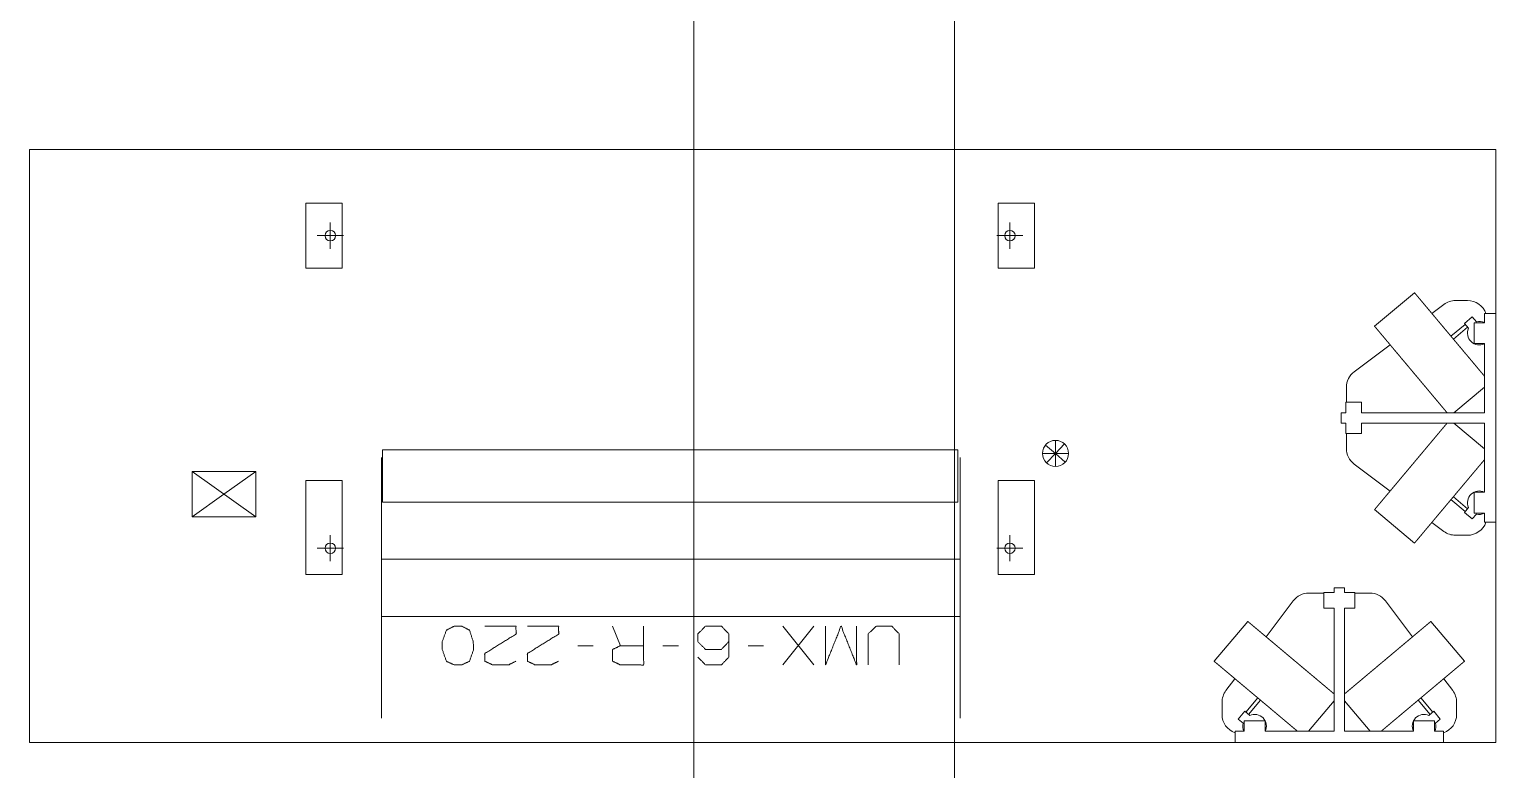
# Model space of a CAD drawing. Header units: millimetres. Extents: x 3056 to 110866, y 16649 to 58349.
# Drawn here: x 32206 to 37833, y 21369 to 24209 of the extents above; entities that cross this region are included whole.
import ezdxf

# ---------------------------------------------------------------- set-up
doc = ezdxf.new("R2010")
doc.units = ezdxf.units.MM
doc.layers.add('1', color=7, linetype='Continuous', true_color=0xffffff)

msp = doc.modelspace()

# ---------------------------------------------------------------- linework, layer by layer
at = {"layer": '1', "color": 143, "linetype": 'Continuous', "lineweight": 13}
for p, q in [((35756.5, 17862.6), (35756.5, 54613.3)), ((34756.5, 52663.3), (34756.5, 17862.6))]:
    msp.add_line(p, q, dxfattribs=at)
at = {"layer": '1', "color": 80, "linetype": 'Continuous', "lineweight": 13}
for p, q in [((32206.5, 21473.3), (32206.5, 23747.3)), ((32206.5, 23747.3), (37833.5, 23747.3)), ((32206.5, 21473.3), (32206.5, 23747.3)), ((32206.5, 23747.3), (37833.5, 23747.3)), ((37833.5, 23747.3), (37833.5, 21473.3)), ((37833.5, 23747.3), (37833.5, 21473.3)), ((33407, 23542.3), (33267, 23542.3)), ((33267, 23542.3), (33267, 23292.3)), ((33407, 23292.3), (33407, 23542.3)), ((36064, 23542.3), (35924, 23542.3)), ((35924, 23542.3), (35924, 23292.3)), ((36064, 23292.3), (36064, 23542.3)), ((33361.5, 23367.3), (33361.5, 23467.3)), ((35969.5, 23367.3), (35969.5, 23467.3)), ((33411.5, 23417.3), (33311.5, 23417.3)), ((36019.5, 23417.3), (35919.5, 23417.3)), ((33267, 23292.3), (33407, 23292.3)), ((35924, 23292.3), (36064, 23292.3)), ((37521.9, 23198.6), (37368.6, 23070)), ((37634.5, 23153.3), (37588.7, 23118.9)), ((37679.5, 23168.3), (37725.5, 23168.3)), ((37716.4, 23077.2), (37662, 23031.6)), ((37713.5, 23080.7), (37743.6, 23105.9)), ((37729.2, 23061.9), (37713.5, 23080.7)), ((37759.3, 23087.2), (37743.6, 23105.9)), ((37790.5, 23083.3), (37750.5, 23083.3)), ((37750.5, 23003.3), (37750.5, 23083.3)), ((37790.5, 23118.3), (37790.5, 23083.3)), ((37833.5, 23118.3), (37790.5, 23118.3)), ((37671, 23020.8), (37725.4, 23066.5)), ((37428.4, 22998.8), (37290.5, 22895.3)), ((37790.5, 23003.3), (37750.5, 23003.3)), ((37790.5, 23003.3), (37790.5, 22738.3)), ((37260.5, 22778.3), (37260.5, 22835.3)), ((37673.4, 22738.3), (37790.5, 22836.5)), ((37258.5, 22738.3), (37240.5, 22738.3)), ((37240.5, 22698.3), (37240.5, 22738.3)), ((37318.5, 22778.3), (37258.5, 22778.3)), ((37258.5, 22738.3), (37258.5, 22778.3)), ((37318.5, 22738.3), (37318.5, 22778.3)), ((37790.5, 22738.3), (37318.5, 22738.3)), ((37258.5, 22698.3), (37240.5, 22698.3)), ((37255.8, 22698), (37255.8, 22698.3)), ((37255.8, 22698), (37258.5, 22698.1)), ((37258.5, 22698.3), (37258.5, 22658.3)), ((37790.5, 22698.3), (37318.5, 22698.3)), ((37318.5, 22698.3), (37318.5, 22658.3)), ((37790.5, 22600.1), (37673.4, 22698.3)), ((37790.5, 22698.3), (37790.5, 22433.3)), ((36144.5, 22582.3), (36144.5, 22632.3)), ((37318.5, 22658.3), (37258.5, 22658.3)), ((37260.5, 22601.3), (37260.5, 22658.3)), ((33561.5, 22395.3), (33561.5, 22595.3)), ((33561.5, 22595.3), (35769.5, 22595.3)), ((35769.5, 22595.3), (35769.5, 22395.3)), ((36144.5, 22582.3), (36094.5, 22582.3)), ((36144.5, 22582.3), (36105.6, 22613.8)), ((36144.5, 22582.3), (36110.1, 22545.9)), ((36144.5, 22582.3), (36178.8, 22618.7)), ((36144.5, 22582.3), (36144.5, 22532.3)), ((36144.5, 22582.3), (36194.5, 22582.3)), ((36144.5, 22582.3), (36180.8, 22548)), ((32831.5, 22512.3), (33075.5, 22338.3)), ((32831.5, 22512.3), (33075.5, 22512.3)), ((32831.5, 22338.3), (32831.5, 22512.3)), ((33075.5, 22512.3), (32953.5, 22425.3)), ((33075.5, 22512.3), (33075.5, 22338.3)), ((37290.5, 22541.3), (37428.4, 22437.8)), ((33267, 22478.3), (33267, 22118.3)), ((33407, 22478.3), (33267, 22478.3)), ((33407, 22118.3), (33407, 22478.3)), ((36064, 22478.3), (35924, 22478.3)), ((35924, 22478.3), (35924, 22118.3)), ((36064, 22118.3), (36064, 22478.3)), ((32831.5, 22338.3), (32953.5, 22425.3)), ((37662, 22405), (37716.4, 22359.4)), ((37725.4, 22370.1), (37671, 22415.8)), ((37750.5, 22353.3), (37750.5, 22433.3)), ((37790.5, 22433.3), (37750.5, 22433.3)), ((35769.5, 22395.3), (33561.5, 22395.3)), ((37368.6, 22366.6), (37521.9, 22238)), ((37729.2, 22374.7), (37713.5, 22355.9)), ((37713.5, 22355.9), (37743.6, 22330.7)), ((37759.3, 22349.4), (37743.6, 22330.7)), ((37790.5, 22353.3), (37750.5, 22353.3)), ((37790.5, 22353.3), (37790.5, 22318.3)), ((33075.5, 22338.3), (32831.5, 22338.3)), ((37588.7, 22317.7), (37634.5, 22283.3)), ((37833.5, 22318.3), (37790.5, 22318.3)), ((33361.5, 22168.3), (33361.5, 22268.3)), ((35969.5, 22168.3), (35969.5, 22268.3)), ((37725.5, 22268.3), (37679.5, 22268.3)), ((33411.5, 22218.3), (33311.5, 22218.3)), ((35778.5, 22176.2), (33558.5, 22176.2)), ((36019.5, 22218.3), (35919.5, 22218.3)), ((33267, 22118.3), (33407, 22118.3)), ((35924, 22118.3), (36064, 22118.3)), ((37213.5, 22048.3), (37213.5, 22066.3)), ((37213.5, 22066.3), (37253.5, 22066.3)), ((37253.5, 22048.3), (37253.5, 22066.3)), ((37056.5, 22016.3), (36953, 21878.3)), ((37116.5, 22046.3), (37173.5, 22046.3)), ((37213.5, 22048.3), (37173.5, 22048.3)), ((37173.5, 21988.3), (37173.5, 22048.3)), ((37213.2, 22050.9), (37213.3, 22048.3)), ((37213.2, 22050.9), (37213.5, 22050.9)), ((37253.5, 22048.3), (37293.5, 22048.3)), ((37293.5, 21988.3), (37293.5, 22048.3)), ((37293.5, 22046.3), (37350.5, 22046.3)), ((37513.9, 21878.3), (37410.5, 22016.3)), ((33558.5, 21957.1), (35778.5, 21957.1)), ((37213.5, 21988.3), (37173.5, 21988.3)), ((37213.5, 21516.3), (37213.5, 21988.3)), ((37253.5, 21516.3), (37253.5, 21988.3)), ((37253.5, 21988.3), (37293.5, 21988.3)), ((34444.9, 21919.6), (34474.6, 21844.6)), ((35217.4, 21919.6), (35098.6, 21771.2)), ((35098.6, 21919.6), (35217.4, 21771.2)), ((36881.8, 21938.1), (36753.2, 21784.9)), ((37713.7, 21784.9), (37585.2, 21938.1)), ((34311.1, 21844.6), (34370.5, 21844.6)), ((34638, 21844.6), (34697.4, 21844.6)), ((34964.9, 21844.6), (35024.2, 21844.6)), ((36832.8, 21718.1), (36798.5, 21672.3)), ((37668.5, 21672.3), (37634.1, 21718.1)), ((36783.5, 21581.3), (36783.5, 21627.3)), ((36920.2, 21644.8), (36874.6, 21590.4)), ((36885.3, 21581.4), (36930.9, 21635.8)), ((37115.2, 21516.3), (37213.5, 21633.4)), ((37253.5, 21633.4), (37351.7, 21516.3)), ((37536, 21635.8), (37581.7, 21581.4)), ((37592.4, 21590.4), (37546.7, 21644.8)), ((37683.5, 21627.3), (37683.5, 21581.3)), ((36871.1, 21593.3), (36845.9, 21563.2)), ((36864.6, 21547.4), (36845.9, 21563.2)), ((36868.5, 21516.3), (36868.5, 21556.3)), ((36868.5, 21556.3), (36948.5, 21556.3)), ((36889.9, 21577.5), (36871.1, 21593.3)), ((36948.5, 21516.3), (36948.5, 21556.3)), ((37518.5, 21516.3), (37518.5, 21556.3)), ((37518.5, 21556.3), (37598.5, 21556.3)), ((37577.1, 21577.5), (37595.8, 21593.3)), ((37595.8, 21593.3), (37621.1, 21563.2)), ((37598.5, 21516.3), (37598.5, 21556.3)), ((37602.3, 21547.4), (37621.1, 21563.2)), ((36833.5, 21473.3), (36833.5, 21516.3)), ((36868.5, 21516.3), (36833.5, 21516.3)), ((37213.5, 21516.3), (36948.5, 21516.3)), ((37518.5, 21516.3), (37253.5, 21516.3)), ((37633.5, 21516.3), (37598.5, 21516.3)), ((37633.5, 21473.3), (37633.5, 21516.3)), ((37833.5, 21473.3), (32206.5, 21473.3)), ((37833.5, 21473.3), (32206.5, 21473.3))]:
    msp.add_line(p, q, dxfattribs=at)
for centre, radius in [((33361.5, 23417.3), 20), ((35969.5, 23417.3), 20), ((36144.5, 22582.3), 50), ((33361.5, 22218.3), 20), ((35969.5, 22218.3), 20)]:
    msp.add_circle(centre, radius, dxfattribs=at)
for centre, radius, start, end in [((37679.5, 23093.3), 75, 90, 126.8699), ((37725.5, 23093.3), 75, 19.4723, 90), ((37770.5, 23043.3), 45.2, 63.7683, 104.2622), ((37770.5, 23043.3), 45.2, 155.7378, 296.2321), ((37335.5, 22835.3), 75, 126.8699, 180), ((37335.5, 22601.3), 75, 180, 233.1301), ((37770.5, 22393.3), 45.2, 63.7679, 204.2622), ((37770.5, 22393.3), 45.2, 255.7378, 296.2317), ((37679.5, 22343.3), 75, 233.1301, 270), ((37725.5, 22343.3), 75, 270, 340.5277), ((37116.5, 21971.3), 75, 90, 143.1301), ((37350.5, 21971.3), 75, 36.8699, 90), ((36858.5, 21627.3), 75, 143.1301, 180), ((37608.5, 21627.3), 75, 0, 36.8699), ((36858.5, 21581.3), 75, 180, 250.5277), ((36908.5, 21536.3), 45.2, 333.7679, 114.2622), ((37558.5, 21536.3), 45.2, 65.7378, 206.2321), ((37608.5, 21581.3), 75, 289.4723, 0), ((36908.5, 21536.3), 45.2, 165.7378, 206.2317), ((37558.5, 21536.3), 45.2, 333.7683, 14.2622)]:
    msp.add_arc(centre, radius, start, end, dxfattribs=at)
for points, knots in [([(37666.5, 23026.2), (37664.3, 23028.8), (37659.9, 23034), (37657.7, 23036.6), (37655.6, 23039.2), (37651.2, 23044.4), (37646.9, 23049.6), (37644.7, 23052.1), (37640.4, 23057.3), (37636.1, 23062.4), (37631.9, 23067.4), (37627.6, 23072.5), (37623.5, 23077.5), (37621.4, 23080), (37619.3, 23082.4), (37615.2, 23087.3), (37613.2, 23089.7), (37611.1, 23092.2), (37607.1, 23096.9), (37605.1, 23099.3), (37603.2, 23101.7), (37599.3, 23106.3), (37597.3, 23108.6), (37593.5, 23113.1), (37591.7, 23115.4), (37588, 23119.8), (37586.1, 23121.9), (37584.3, 23124.1), (37580.8, 23128.4), (37579, 23130.4), (37577.3, 23132.5), (37573.9, 23136.5), (37570.6, 23140.5), (37567.3, 23144.3), (37565.8, 23146.2), (37564.2, 23148.1), (37561.2, 23151.7), (37558.2, 23155.2), (37556.8, 23156.9), (37554, 23160.2), (37551.3, 23163.5), (37550, 23165), (37547.5, 23168.1), (37546.2, 23169.5), (37543.9, 23172.3), (37542.7, 23173.7), (37541.6, 23175), (37540.5, 23176.3), (37538.4, 23178.8), (37537.4, 23180), (37536.4, 23181.2), (37534.6, 23183.4), (37533.7, 23184.4), (37532.9, 23185.4), (37532.1, 23186.4), (37531.3, 23187.4), (37529.8, 23189.1), (37529.1, 23189.9), (37528.4, 23190.8), (37527.8, 23191.5), (37527.2, 23192.2), (37526.6, 23192.9), (37526.1, 23193.6), (37525.6, 23194.1), (37525.1, 23194.7), (37524.2, 23195.7), (37523.9, 23196.2), (37523.5, 23196.6), (37522.9, 23197.3), (37522.4, 23197.9), (37522.3, 23198.1), (37522.1, 23198.2), (37522, 23198.4), (37521.9, 23198.5), (37521.9, 23198.5), (37521.9, 23198.6)], [0, 0, 0.0151, 0.045298, 0.060382, 0.075447, 0.105521, 0.135511, 0.150468, 0.180258, 0.209889, 0.239312, 0.268543, 0.297506, 0.311862, 0.326211, 0.354607, 0.368646, 0.382686, 0.410413, 0.424094, 0.437766, 0.464726, 0.477998, 0.504298, 0.517345, 0.542952, 0.555506, 0.568068, 0.592667, 0.604694, 0.616722, 0.64021, 0.66313, 0.685433, 0.696275, 0.70711, 0.728143, 0.74851, 0.75836, 0.777691, 0.796321, 0.80546, 0.822989, 0.831386, 0.847779, 0.855783, 0.863405, 0.871025, 0.885465, 0.892284, 0.899095, 0.911899, 0.917892, 0.923886, 0.929452, 0.93502, 0.945303, 0.950019, 0.954727, 0.959, 0.963282, 0.967114, 0.970944, 0.974333, 0.97773, 0.983623, 0.986119, 0.988623, 0.992713, 0.995902, 0.997037, 0.998181, 0.998865, 0.99955, 0.999783, 1, 1]), ([(37513.3, 22897.6), (37511.1, 22900.2), (37508.9, 22902.9), (37506.7, 22905.5), (37502.4, 22910.6), (37500.2, 22913.2), (37495.8, 22918.4), (37491.5, 22923.6), (37489.4, 22926.1), (37485.1, 22931.3), (37482.9, 22933.8), (37480.8, 22936.4), (37476.5, 22941.4), (37472.3, 22946.4), (37470.2, 22948.9), (37468.2, 22951.4), (37466.1, 22953.9), (37462, 22958.8), (37457.9, 22963.6), (37453.9, 22968.4), (37451.9, 22970.7), (37450, 22973.1), (37446.1, 22977.7), (37442.2, 22982.3), (37440.3, 22984.6), (37436.6, 22989), (37434.7, 22991.2), (37432.9, 22993.4), (37431.1, 22995.6), (37429.3, 22997.7), (37425.8, 23001.9), (37424.1, 23003.9), (37420.7, 23008), (37417.4, 23011.9), (37414.1, 23015.8), (37411, 23019.5), (37408, 23023.1), (37405, 23026.7), (37402.2, 23030.1), (37399.4, 23033.3), (37396.8, 23036.5), (37395.5, 23038), (37393, 23040.9), (37391.8, 23042.4), (37389.5, 23045.1), (37387.3, 23047.8), (37386.3, 23049), (37385.2, 23050.3), (37384.2, 23051.4), (37382.3, 23053.7), (37381.4, 23054.8), (37380.5, 23055.9), (37378.8, 23057.8), (37378, 23058.8), (37376.6, 23060.6), (37375.9, 23061.4), (37375.2, 23062.2), (37374, 23063.7), (37372.8, 23065), (37371.9, 23066.2), (37371.4, 23066.7), (37371, 23067.2), (37370.3, 23068), (37369.7, 23068.7), (37369.2, 23069.3), (37369.1, 23069.5), (37368.9, 23069.7), (37368.8, 23069.8), (37368.7, 23069.9), (37368.7, 23070), (37368.6, 23070)], [0, 0, 0.0151, 0.030198, 0.045282, 0.075431, 0.090496, 0.120529, 0.150461, 0.165359, 0.195065, 0.209873, 0.224596, 0.253927, 0.283016, 0.297497, 0.311846, 0.326202, 0.354598, 0.382677, 0.410413, 0.424086, 0.437766, 0.464726, 0.491252, 0.504298, 0.53014, 0.542945, 0.555506, 0.56806, 0.580363, 0.604686, 0.616713, 0.64021, 0.663114, 0.685424, 0.70711, 0.728143, 0.74851, 0.768192, 0.787181, 0.805444, 0.814216, 0.831377, 0.839757, 0.855783, 0.871008, 0.878237, 0.885456, 0.892268, 0.905488, 0.911899, 0.917892, 0.929445, 0.935011, 0.945294, 0.950002, 0.954718, 0.963265, 0.970944, 0.977723, 0.980677, 0.983623, 0.988614, 0.992705, 0.995893, 0.997037, 0.998172, 0.998865, 0.999541, 0.999774, 1, 1]), ([(37790.5, 22878.4), (37788.2, 22881.2), (37785.7, 22884.1), (37784.5, 22885.6), (37783.2, 22887.1), (37780.6, 22890.2), (37777.8, 22893.5), (37776.4, 22895.2), (37775, 22896.9), (37773.5, 22898.7), (37772, 22900.4), (37769, 22904), (37765.8, 22907.8), (37762.6, 22911.6), (37759.3, 22915.6), (37755.9, 22919.6), (37754.2, 22921.7), (37750.6, 22925.9), (37747, 22930.2), (37743.4, 22934.6), (37739.6, 22939.1), (37737.7, 22941.3), (37735.8, 22943.6), (37731.9, 22948.2), (37728, 22952.9), (37726, 22955.3), (37724, 22957.7), (37722, 22960.1), (37719.9, 22962.5), (37715.8, 22967.4), (37711.7, 22972.3), (37707.5, 22977.3), (37703.3, 22982.3), (37699.1, 22987.4), (37694.8, 22992.5), (37690.5, 22997.6), (37688.3, 23000.2), (37684, 23005.4), (37681.8, 23008), (37679.6, 23010.6), (37677.4, 23013.2), (37673, 23018.4), (37668.7, 23023.6), (37666.5, 23026.2)], [0, 0, 0.018644, 0.038194, 0.048408, 0.05862, 0.079913, 0.102053, 0.113532, 0.125019, 0.136898, 0.148786, 0.173339, 0.198643, 0.224677, 0.251431, 0.278877, 0.292927, 0.321345, 0.350388, 0.380024, 0.410225, 0.425471, 0.440971, 0.472233, 0.503982, 0.519978, 0.536189, 0.552399, 0.568814, 0.601838, 0.635224, 0.668948, 0.702976, 0.737275, 0.77182, 0.806566, 0.823984, 0.858994, 0.876568, 0.894141, 0.911754, 0.947017, 0.98234, 1, 1]), ([(37647, 22738.3), (37645.3, 22740.4), (37643.4, 22742.6), (37641.4, 22744.9), (37639.3, 22747.4), (37637.1, 22750), (37634.8, 22752.8), (37633.6, 22754.2), (37631.1, 22757.2), (37629.9, 22758.7), (37627.2, 22761.8), (37624.5, 22765.1), (37621.6, 22768.5), (37618.7, 22772), (37615.6, 22775.6), (37612.5, 22779.4), (37609.3, 22783.2), (37607.6, 22785.2), (37604.3, 22789.2), (37602.6, 22791.2), (37599.1, 22795.4), (37597.3, 22797.5), (37595.5, 22799.6), (37591.9, 22803.9), (37590, 22806.2), (37588.2, 22808.4), (37586.3, 22810.6), (37584.4, 22812.9), (37580.6, 22817.4), (37578.6, 22819.8), (37574.7, 22824.5), (37572.7, 22826.8), (37568.7, 22831.6), (37564.6, 22836.4), (37560.5, 22841.3), (37558.4, 22843.8), (37554.3, 22848.8), (37552.2, 22851.3), (37550, 22853.8), (37545.8, 22858.9), (37541.5, 22864), (37539.4, 22866.5), (37537.2, 22869.1), (37532.9, 22874.3), (37530.7, 22876.8), (37526.4, 22882), (37524.2, 22884.6), (37519.8, 22889.8), (37515.5, 22895), (37513.3, 22897.6)], [0, 0, 0.012929, 0.02676, 0.041476, 0.057078, 0.073536, 0.090834, 0.099917, 0.118461, 0.127931, 0.147685, 0.168225, 0.189513, 0.211551, 0.234311, 0.257767, 0.281899, 0.294296, 0.319403, 0.332124, 0.358161, 0.371478, 0.384786, 0.411978, 0.425837, 0.439704, 0.453826, 0.467945, 0.496673, 0.511263, 0.540668, 0.555483, 0.585512, 0.615919, 0.646679, 0.662225, 0.693454, 0.709136, 0.724954, 0.756723, 0.788712, 0.804754, 0.820888, 0.853227, 0.869432, 0.901971, 0.918286, 0.95094, 0.983641, 1, 1]), ([(37368.6, 22366.6), (37368.7, 22366.6), (37368.7, 22366.7), (37368.8, 22366.8), (37368.9, 22366.9), (37369.1, 22367.1), (37369.2, 22367.3), (37369.7, 22367.8), (37370, 22368.2), (37370.3, 22368.6), (37370.7, 22369), (37371.4, 22369.9), (37371.9, 22370.4), (37372.4, 22371), (37373.4, 22372.3), (37374, 22372.9), (37374.6, 22373.7), (37375.9, 22375.2), (37376.6, 22376), (37377.3, 22376.9), (37378.9, 22378.8), (37379.7, 22379.7), (37381.4, 22381.8), (37383.3, 22384), (37384.2, 22385.2), (37385.2, 22386.4), (37387.3, 22388.8), (37389.5, 22391.5), (37390.7, 22392.9), (37391.8, 22394.2), (37394.3, 22397.1), (37395.5, 22398.6), (37396.8, 22400.2), (37399.5, 22403.3), (37400.8, 22404.9), (37402.2, 22406.6), (37403.6, 22408.3), (37406.5, 22411.7), (37408, 22413.5), (37409.5, 22415.3), (37411.1, 22417.1), (37414.2, 22420.9), (37417.4, 22424.7), (37420.7, 22428.7), (37422.4, 22430.7), (37425.9, 22434.8), (37427.6, 22436.9), (37429.4, 22439), (37431.2, 22441.1), (37434.8, 22445.4), (37436.7, 22447.7), (37438.5, 22449.9), (37440.4, 22452.1), (37442.3, 22454.4), (37446.1, 22458.9), (37450, 22463.6), (37452, 22466), (37456, 22470.7), (37458, 22473.1), (37462.1, 22477.9), (37466.2, 22482.8), (37470.3, 22487.8), (37474.5, 22492.8), (37478.8, 22497.8), (37480.9, 22500.4), (37485.2, 22505.5), (37489.5, 22510.6), (37491.6, 22513.2), (37493.8, 22515.7), (37496, 22518.3), (37500.3, 22523.5), (37502.5, 22526.1), (37506.8, 22531.3), (37509, 22533.9), (37513.4, 22539.1), (37517.8, 22544.3), (37520, 22546.9), (37522.1, 22549.5), (37524.3, 22552.1), (37526.5, 22554.7), (37528.7, 22557.3), (37530.8, 22559.9), (37535.2, 22565), (37537.3, 22567.6), (37539.5, 22570.2), (37543.8, 22575.3), (37545.9, 22577.8), (37550.1, 22582.9), (37552.3, 22585.4), (37556.4, 22590.4), (37558.5, 22592.9), (37560.6, 22595.3), (37564.7, 22600.2), (37568.8, 22605.1), (37572.8, 22609.9), (37576.7, 22614.6), (37578.7, 22616.9), (37580.6, 22619.2), (37584.5, 22623.8), (37586.4, 22626), (37590.1, 22630.5), (37593.8, 22634.9), (37595.6, 22637), (37599.1, 22641.3), (37602.6, 22645.4), (37606, 22649.5), (37609.3, 22653.4), (37610.9, 22655.3), (37614.1, 22659.1), (37615.7, 22661), (37617.2, 22662.8), (37620.2, 22666.4), (37621.7, 22668.1), (37624.5, 22671.5), (37625.9, 22673.1), (37628.6, 22676.3), (37629.9, 22677.9), (37631.1, 22679.4), (37632.4, 22680.9), (37634.8, 22683.8), (37636, 22685.2), (37638.3, 22687.9), (37639.3, 22689.2), (37641.4, 22691.7), (37642.4, 22692.9), (37644.3, 22695.1), (37645.2, 22696.2), (37647, 22698.3)], [0, 0, 0.000121, 0.000239, 0.000595, 0.00095, 0.001544, 0.002138, 0.003795, 0.004858, 0.005925, 0.007226, 0.010058, 0.011589, 0.013354, 0.017115, 0.01911, 0.02133, 0.026006, 0.028457, 0.031133, 0.036706, 0.039603, 0.045831, 0.052493, 0.056041, 0.059584, 0.067097, 0.075025, 0.079189, 0.083356, 0.092088, 0.096646, 0.101204, 0.110707, 0.115643, 0.120583, 0.125701, 0.136119, 0.141418, 0.146888, 0.152361, 0.163638, 0.175236, 0.187154, 0.193265, 0.205631, 0.211889, 0.218286, 0.22468, 0.237743, 0.244401, 0.251063, 0.257846, 0.264629, 0.27843, 0.292448, 0.299561, 0.313883, 0.321095, 0.335699, 0.350471, 0.365395, 0.380463, 0.395652, 0.403307, 0.418665, 0.434114, 0.441856, 0.449637, 0.457413, 0.473036, 0.480864, 0.496539, 0.504385, 0.52009, 0.535791, 0.543637, 0.551482, 0.559311, 0.56714, 0.574947, 0.582758, 0.598311, 0.606057, 0.613799, 0.629196, 0.636852, 0.652097, 0.659682, 0.674741, 0.682201, 0.689657, 0.704421, 0.719011, 0.733423, 0.74764, 0.754641, 0.761645, 0.775429, 0.782203, 0.795632, 0.808812, 0.815335, 0.828113, 0.840604, 0.852809, 0.864705, 0.8705, 0.881916, 0.887545, 0.893006, 0.903754, 0.909045, 0.919263, 0.92419, 0.933853, 0.938594, 0.943144, 0.947689, 0.956398, 0.960549, 0.968655, 0.972607, 0.980092, 0.983627, 0.990476, 0.993797, 1, 1]), ([(33558.5, 22566.6), (33558.5, 22566.5), (33558.5, 22566.2), (33558.5, 22566), (33558.5, 22565.3), (33558.5, 22564.5), (33558.5, 22563.5), (33558.5, 22562.2), (33558.5, 22560.8), (33558.5, 22559.1), (33558.5, 22557.3), (33558.5, 22555.2), (33558.5, 22552.9), (33558.5, 22550.5), (33558.5, 22547.8), (33558.5, 22544.9), (33558.5, 22541.8), (33558.5, 22538.6), (33558.5, 22536.9), (33558.5, 22533.3), (33558.5, 22529.6), (33558.5, 22525.6), (33558.5, 22521.5), (33558.5, 22517.1), (33558.5, 22512.6), (33558.5, 22507.9), (33558.5, 22503), (33558.5, 22498), (33558.5, 22492.7), (33558.5, 22487.3), (33558.5, 22481.7), (33558.5, 22475.9), (33558.5, 22472.9), (33558.5, 22466.9), (33558.5, 22460.7), (33558.5, 22454.3), (33558.5, 22447.8), (33558.5, 22441.1), (33558.5, 22434.3), (33558.5, 22427.3), (33558.5, 22423.8), (33558.5, 22416.6), (33558.5, 22409.2), (33558.5, 22401.7), (33558.5, 22394.1), (33558.5, 22386.3), (33558.5, 22378.4), (33558.5, 22370.4), (33558.5, 22362.2), (33558.5, 22353.9), (33558.5, 22345.5), (33558.5, 22337), (33558.5, 22328.3), (33558.5, 22319.6), (33558.5, 22310.7), (33558.5, 22301.8), (33558.5, 22297.3), (33558.5, 22288.2), (33558.5, 22279), (33558.5, 22269.7), (33558.5, 22260.3), (33558.5, 22250.9), (33558.5, 22241.4), (33558.5, 22236.6), (33558.5, 22227), (33558.5, 22217.3), (33558.5, 22207.5), (33558.5, 22202.6), (33558.5, 22192.8), (33558.5, 22182.9), (33558.5, 22172.9), (33558.5, 22162.9), (33558.5, 22152.9), (33558.5, 22142.8), (33558.5, 22132.8), (33558.5, 22122.6), (33558.5, 22112.5), (33558.5, 22102.3), (33558.5, 22092.1), (33558.5, 22081.9), (33558.5, 22071.7), (33558.5, 22066.6)], [0, 0, 0.000212, 0.000836, 0.001355, 0.002603, 0.004265, 0.006339, 0.008832, 0.011737, 0.015049, 0.018775, 0.022908, 0.027448, 0.03239, 0.037735, 0.043481, 0.049625, 0.056166, 0.059536, 0.066664, 0.074184, 0.082084, 0.090371, 0.099033, 0.108071, 0.11748, 0.127259, 0.137398, 0.147896, 0.158749, 0.169952, 0.181498, 0.187446, 0.1995, 0.211894, 0.224609, 0.237653, 0.251009, 0.264678, 0.278653, 0.285717, 0.300142, 0.314858, 0.32986, 0.345143, 0.360695, 0.376511, 0.392587, 0.408917, 0.425496, 0.442313, 0.459363, 0.476635, 0.494124, 0.511824, 0.529731, 0.53878, 0.556973, 0.57535, 0.593908, 0.61263, 0.631516, 0.650555, 0.660112, 0.679368, 0.698752, 0.718267, 0.728083, 0.747768, 0.767559, 0.787445, 0.807421, 0.827476, 0.847603, 0.867793, 0.888039, 0.908333, 0.928663, 0.949026, 0.969406, 0.9898, 1, 1]), ([(35778.5, 22066.6), (35778.5, 22076.8), (35778.5, 22087), (35778.5, 22097.2), (35778.5, 22107.4), (35778.5, 22117.6), (35778.5, 22127.7), (35778.5, 22137.8), (35778.5, 22147.9), (35778.5, 22157.9), (35778.5, 22167.9), (35778.5, 22177.9), (35778.5, 22187.8), (35778.5, 22197.7), (35778.5, 22202.6), (35778.5, 22212.4), (35778.5, 22222.1), (35778.5, 22231.8), (35778.5, 22241.4), (35778.5, 22250.9), (35778.5, 22260.3), (35778.5, 22269.7), (35778.5, 22279), (35778.5, 22288.2), (35778.5, 22292.7), (35778.5, 22301.8), (35778.5, 22310.7), (35778.5, 22319.6), (35778.5, 22328.3), (35778.5, 22337), (35778.5, 22345.5), (35778.5, 22353.9), (35778.5, 22362.2), (35778.5, 22370.4), (35778.5, 22378.4), (35778.5, 22386.3), (35778.5, 22394.1), (35778.5, 22401.7), (35778.5, 22409.2), (35778.5, 22416.6), (35778.5, 22423.8), (35778.5, 22427.3), (35778.5, 22434.3), (35778.5, 22437.8), (35778.5, 22444.5), (35778.5, 22451.1), (35778.5, 22457.6), (35778.5, 22463.8), (35778.5, 22470), (35778.5, 22472.9), (35778.5, 22478.8), (35778.5, 22484.5), (35778.5, 22490), (35778.5, 22495.3), (35778.5, 22500.5), (35778.5, 22505.5), (35778.5, 22510.3), (35778.5, 22514.9), (35778.5, 22517.1), (35778.5, 22521.5), (35778.5, 22525.6), (35778.5, 22529.6), (35778.5, 22533.3), (35778.5, 22536.9), (35778.5, 22540.2), (35778.5, 22543.4), (35778.5, 22546.4), (35778.5, 22549.2), (35778.5, 22551.7), (35778.5, 22554.1), (35778.5, 22556.3), (35778.5, 22558.2), (35778.5, 22559.1), (35778.5, 22560.8), (35778.5, 22562.2), (35778.5, 22563.5), (35778.5, 22564.5), (35778.5, 22565.3), (35778.5, 22566), (35778.5, 22566.4), (35778.5, 22566.6), (35778.5, 22566.6)], [0, 0, 0.020399, 0.040788, 0.061161, 0.08151, 0.101825, 0.122094, 0.142316, 0.162477, 0.18257, 0.202588, 0.222522, 0.242363, 0.262101, 0.271917, 0.29149, 0.310943, 0.330262, 0.349445, 0.368484, 0.38737, 0.406092, 0.42465, 0.443027, 0.452171, 0.470269, 0.488176, 0.505876, 0.523365, 0.540637, 0.557687, 0.574504, 0.591083, 0.607413, 0.623489, 0.639305, 0.654857, 0.67014, 0.685142, 0.699858, 0.714283, 0.721347, 0.735322, 0.742233, 0.755748, 0.768951, 0.781831, 0.794388, 0.806611, 0.812554, 0.824275, 0.835652, 0.84668, 0.857353, 0.867672, 0.877631, 0.887224, 0.896448, 0.900967, 0.909629, 0.917916, 0.925816, 0.933336, 0.940464, 0.9472, 0.953545, 0.959492, 0.965038, 0.970182, 0.974923, 0.979262, 0.983188, 0.984951, 0.988263, 0.991168, 0.993661, 0.995735, 0.997397, 0.998645, 0.999476, 0.999894, 1, 1]), ([(37521.9, 22238), (37521.9, 22238.1), (37521.9, 22238.1), (37522, 22238.2), (37522.1, 22238.3), (37522.3, 22238.5), (37522.4, 22238.7), (37522.7, 22239), (37522.9, 22239.3), (37523.2, 22239.6), (37523.5, 22240), (37524.2, 22240.9), (37524.7, 22241.4), (37525.1, 22241.9), (37525.6, 22242.5), (37526.1, 22243.1), (37526.6, 22243.7), (37527.2, 22244.4), (37528.4, 22245.9), (37529.1, 22246.7), (37530.5, 22248.4), (37531.3, 22249.3), (37532.1, 22250.2), (37532.9, 22251.2), (37534.6, 22253.2), (37535.5, 22254.4), (37537.5, 22256.6), (37538.5, 22257.8), (37539.5, 22259.1), (37540.5, 22260.3), (37541.7, 22261.6), (37543.9, 22264.3), (37545.1, 22265.7), (37546.3, 22267.2), (37548.8, 22270.1), (37551.4, 22273.2), (37552.7, 22274.8), (37555.4, 22278.1), (37558.3, 22281.5), (37561.3, 22285), (37564.3, 22288.6), (37565.9, 22290.5), (37567.4, 22292.4), (37570.7, 22296.2), (37572.3, 22298.2), (37574, 22300.2), (37577.4, 22304.2), (37580.9, 22308.4), (37582.7, 22310.5), (37584.4, 22312.6), (37586.3, 22314.8), (37588.1, 22317), (37589.9, 22319.2), (37591.8, 22321.4), (37595.6, 22325.9), (37597.5, 22328.2), (37599.4, 22330.5), (37603.3, 22335.1), (37607.3, 22339.9), (37609.3, 22342.2), (37613.3, 22347.1), (37615.4, 22349.5), (37619.5, 22354.4), (37623.6, 22359.3), (37627.8, 22364.3), (37630, 22366.9), (37634.2, 22371.9), (37638.5, 22377), (37640.6, 22379.6), (37642.8, 22382.2), (37644.9, 22384.7), (37647.1, 22387.3), (37651.5, 22392.5), (37655.8, 22397.7), (37658, 22400.3), (37662.4, 22405.5), (37664.5, 22408.1), (37666.7, 22410.7), (37671.1, 22415.9), (37675.5, 22421.1), (37679.8, 22426.3), (37682, 22428.9), (37686.3, 22434.1), (37688.5, 22436.7), (37692.8, 22441.8), (37695, 22444.3), (37697.1, 22446.9), (37701.4, 22452), (37705.6, 22457), (37707.7, 22459.5), (37711.9, 22464.5), (37716, 22469.4), (37718.1, 22471.9), (37720.1, 22474.3), (37722.1, 22476.7), (37726.1, 22481.5), (37728.1, 22483.8), (37732, 22488.5), (37735.9, 22493.1), (37737.8, 22495.4), (37739.7, 22497.7), (37743.4, 22502.1), (37747.1, 22506.5), (37748.9, 22508.6), (37750.7, 22510.8), (37754.2, 22515), (37757.7, 22519), (37759.4, 22521.1), (37761, 22523), (37762.7, 22525), (37765.9, 22528.9), (37767.4, 22530.7), (37769, 22532.6), (37772.1, 22536.2), (37775, 22539.7), (37777.8, 22543.1), (37779.2, 22544.7), (37781.9, 22547.9), (37784.5, 22551), (37785.7, 22552.5), (37788.2, 22555.4), (37789.3, 22556.8), (37790.5, 22558.2)], [0, 0, 0.000122, 0.000243, 0.000611, 0.000984, 0.001596, 0.002211, 0.003074, 0.003933, 0.005034, 0.006139, 0.008836, 0.010426, 0.012018, 0.013846, 0.01568, 0.017747, 0.019819, 0.02443, 0.026969, 0.032291, 0.035063, 0.03807, 0.041072, 0.047534, 0.050995, 0.058127, 0.061808, 0.0657, 0.069596, 0.073708, 0.082139, 0.086458, 0.090984, 0.100241, 0.1099, 0.114829, 0.125071, 0.135691, 0.146684, 0.158031, 0.163879, 0.169725, 0.18176, 0.18794, 0.194119, 0.206793, 0.219772, 0.226405, 0.233038, 0.239811, 0.246583, 0.253491, 0.260403, 0.27447, 0.281624, 0.288779, 0.303317, 0.318076, 0.32555, 0.3406, 0.348169, 0.363485, 0.378967, 0.394588, 0.402462, 0.418277, 0.4342, 0.442186, 0.450217, 0.458247, 0.466319, 0.48248, 0.498695, 0.506816, 0.523084, 0.531223, 0.539362, 0.55564, 0.571908, 0.588141, 0.596231, 0.612391, 0.620454, 0.636507, 0.644489, 0.65247, 0.668329, 0.684068, 0.691874, 0.707406, 0.722785, 0.730434, 0.737993, 0.745552, 0.760486, 0.767847, 0.782471, 0.796866, 0.804011, 0.811032, 0.824945, 0.838594, 0.845353, 0.851969, 0.86506, 0.87785, 0.884169, 0.89033, 0.896487, 0.908486, 0.914315, 0.92014, 0.931447, 0.942394, 0.952973, 0.95807, 0.968078, 0.977691, 0.982396, 0.991403, 0.995699, 1, 1]), ([(33558.5, 22066.6), (33558.5, 22056.4), (33558.5, 22046.3), (33558.5, 22036.1), (33558.5, 22031), (33558.5, 22020.8), (33558.5, 22010.7), (33558.5, 22000.5), (33558.5, 21990.5), (33558.5, 21980.4), (33558.5, 21970.4), (33558.5, 21960.4), (33558.5, 21950.4), (33558.5, 21940.5), (33558.5, 21930.7), (33558.5, 21920.9), (33558.5, 21911.2), (33558.5, 21901.5), (33558.5, 21891.9), (33558.5, 21882.4), (33558.5, 21873), (33558.5, 21863.6), (33558.5, 21854.3), (33558.5, 21845.1), (33558.5, 21836), (33558.5, 21827), (33558.5, 21818.1), (33558.5, 21809.3), (33558.5, 21805), (33558.5, 21796.3), (33558.5, 21787.8), (33558.5, 21779.4), (33558.5, 21771.1), (33558.5, 21762.9), (33558.5, 21754.9), (33558.5, 21747), (33558.5, 21739.2), (33558.5, 21731.6), (33558.5, 21724.1), (33558.5, 21716.7), (33558.5, 21709.5), (33558.5, 21702.4), (33558.5, 21699), (33558.5, 21692.2), (33558.5, 21685.5), (33558.5, 21679), (33558.5, 21672.6), (33558.5, 21666.4), (33558.5, 21660.4), (33558.5, 21654.5), (33558.5, 21648.8), (33558.5, 21643.3), (33558.5, 21638), (33558.5, 21632.8), (33558.5, 21627.8), (33558.5, 21623), (33558.5, 21618.4), (33558.5, 21614), (33558.5, 21609.8), (33558.5, 21605.7), (33558.5, 21601.9), (33558.5, 21598.2), (33558.5, 21594.7), (33558.5, 21591.5), (33558.5, 21588.4), (33558.5, 21585.5), (33558.5, 21582.8), (33558.5, 21580.4), (33558.5, 21578.1), (33558.5, 21576), (33558.5, 21574.2), (33558.5, 21572.5), (33558.5, 21571.1), (33558.5, 21569.8), (33558.5, 21568.8), (33558.5, 21567.9), (33558.5, 21567.3), (33558.5, 21566.9), (33558.5, 21566.7), (33558.5, 21566.6)], [0, 0, 0.020397, 0.040788, 0.061161, 0.071334, 0.091665, 0.111959, 0.132205, 0.152395, 0.172522, 0.192577, 0.212553, 0.232442, 0.25223, 0.271915, 0.291489, 0.310939, 0.330262, 0.349446, 0.368483, 0.387369, 0.406094, 0.424649, 0.443027, 0.461223, 0.479225, 0.497026, 0.514624, 0.523368, 0.54064, 0.55769, 0.574504, 0.59108, 0.607413, 0.623489, 0.639309, 0.654861, 0.670141, 0.685143, 0.699859, 0.714284, 0.72841, 0.735324, 0.748992, 0.762351, 0.775392, 0.788111, 0.800501, 0.812558, 0.824277, 0.835651, 0.846682, 0.857358, 0.867676, 0.877635, 0.887226, 0.89645, 0.9053, 0.913775, 0.921868, 0.929578, 0.936902, 0.943834, 0.950375, 0.956521, 0.962268, 0.967615, 0.972557, 0.977098, 0.98123, 0.984953, 0.988268, 0.991171, 0.993661, 0.995738, 0.997402, 0.998648, 0.999481, 0.999897, 1, 1]), ([(35778.5, 21566.6), (35778.5, 21566.8), (35778.5, 21566.9), (35778.5, 21567.3), (35778.5, 21567.9), (35778.5, 21568.8), (35778.5, 21569.8), (35778.5, 21571.1), (35778.5, 21572.5), (35778.5, 21574.2), (35778.5, 21576), (35778.5, 21578.1), (35778.5, 21580.4), (35778.5, 21582.8), (35778.5, 21585.5), (35778.5, 21588.4), (35778.5, 21591.5), (35778.5, 21593), (35778.5, 21596.4), (35778.5, 21600), (35778.5, 21603.7), (35778.5, 21607.7), (35778.5, 21609.8), (35778.5, 21614), (35778.5, 21618.4), (35778.5, 21623), (35778.5, 21627.8), (35778.5, 21632.8), (35778.5, 21638), (35778.5, 21643.3), (35778.5, 21648.8), (35778.5, 21654.5), (35778.5, 21660.4), (35778.5, 21666.4), (35778.5, 21672.6), (35778.5, 21679), (35778.5, 21685.5), (35778.5, 21692.2), (35778.5, 21699), (35778.5, 21706), (35778.5, 21713.1), (35778.5, 21720.4), (35778.5, 21727.8), (35778.5, 21735.4), (35778.5, 21739.2), (35778.5, 21747), (35778.5, 21754.9), (35778.5, 21762.9), (35778.5, 21771.1), (35778.5, 21779.4), (35778.5, 21787.8), (35778.5, 21796.3), (35778.5, 21805), (35778.5, 21813.7), (35778.5, 21822.6), (35778.5, 21831.5), (35778.5, 21840.6), (35778.5, 21849.7), (35778.5, 21858.9), (35778.5, 21868.3), (35778.5, 21877.7), (35778.5, 21882.4), (35778.5, 21891.9), (35778.5, 21901.5), (35778.5, 21911.2), (35778.5, 21920.9), (35778.5, 21930.7), (35778.5, 21940.5), (35778.5, 21950.4), (35778.5, 21960.4), (35778.5, 21970.4), (35778.5, 21980.4), (35778.5, 21985.4), (35778.5, 21995.5), (35778.5, 22005.6), (35778.5, 22015.7), (35778.5, 22020.8), (35778.5, 22031), (35778.5, 22041.2), (35778.5, 22051.4), (35778.5, 22061.5), (35778.5, 22066.6)], [0, 0, 0.000206, 0.000519, 0.001352, 0.002598, 0.004262, 0.006339, 0.008829, 0.011732, 0.015047, 0.01877, 0.022902, 0.027443, 0.032385, 0.037732, 0.043479, 0.049625, 0.052795, 0.059534, 0.066662, 0.074179, 0.082082, 0.086225, 0.0947, 0.10355, 0.112774, 0.122365, 0.132324, 0.142642, 0.153318, 0.164349, 0.175723, 0.187442, 0.199499, 0.211889, 0.224608, 0.237649, 0.251008, 0.264676, 0.278654, 0.292929, 0.307499, 0.322358, 0.337498, 0.345139, 0.360691, 0.376511, 0.392587, 0.40892, 0.425496, 0.44231, 0.45936, 0.476632, 0.494124, 0.511824, 0.529729, 0.547829, 0.566117, 0.584585, 0.603227, 0.622034, 0.631517, 0.650554, 0.669738, 0.689061, 0.708511, 0.728085, 0.74777, 0.767558, 0.787447, 0.807423, 0.827478, 0.837524, 0.857686, 0.877905, 0.898178, 0.908335, 0.928666, 0.949025, 0.969409, 0.989803, 1, 1]), ([(33836.4, 21919.6), (33806.8, 21904), (33791.1, 21860.2), (33791.1, 21830.5), (33806.8, 21785.2), (33836.4, 21771.2), (33866.1, 21771.2), (33895.8, 21785.2), (33911.4, 21830.5), (33909.9, 21860.2), (33895.8, 21904), (33866.1, 21919.6), (33836.4, 21919.6)], [0, 0, 0.076269, 0.181885, 0.249378, 0.358348, 0.433028, 0.500524, 0.575204, 0.684174, 0.751761, 0.856234, 0.932504, 1, 1]), ([(34073.3, 21785.2), (34045.2, 21771.2), (33984.3, 21771.2), (33954.6, 21785.2), (33954.6, 21814.9), (34074.9, 21889.9), (34073.3, 21919.6), (33954.6, 21919.6)], [0, 0, 0.070635, 0.207523, 0.281312, 0.348, 0.666469, 0.733249, 1, 1]), ([(34236.8, 21785.2), (34208.6, 21771.2), (34147.7, 21771.2), (34118, 21785.2), (34118, 21814.9), (34238.3, 21889.9), (34236.8, 21919.6), (34118, 21919.6)], [0, 0, 0.070635, 0.207517, 0.28131, 0.347997, 0.66647, 0.73325, 1, 1]), ([(34563.6, 21919.6), (34563.6, 21771.2), (34474.6, 21771.2), (34444.9, 21785.2), (34444.9, 21830.5), (34474.6, 21844.6), (34563.6, 21844.6)], [0, 0, 0.339228, 0.542768, 0.617837, 0.721391, 0.79646, 1, 1]), ([(34890.5, 21860.2), (34862.4, 21830.5), (34801.4, 21830.5), (34771.8, 21860.2), (34771.8, 21889.9), (34801.4, 21919.6), (34862.4, 21919.6), (34890.5, 21889.9), (34890.5, 21800.8), (34862.4, 21771.2), (34801.4, 21771.2), (34771.8, 21800.8)], [0, 0, 0.074327, 0.185084, 0.26139, 0.315347, 0.391653, 0.502411, 0.576737, 0.73861, 0.812937, 0.923694, 1, 1]), ([(35380.8, 21919.6), (35380.8, 21771.2), (35321.4, 21919.6), (35262.1, 21771.2), (35262.1, 21919.6)], [0, 0, 0.240728, 0.5, 0.759272, 1, 1]), ([(35544.3, 21771.2), (35544.3, 21889.9), (35516.1, 21919.6), (35456.8, 21919.6), (35425.5, 21889.9), (35425.5, 21771.2)], [0, 0, 0.311785, 0.419152, 0.575044, 0.688215, 1, 1]), ([(36881.8, 21938.1), (36881.8, 21938.1), (36882, 21938), (36882.1, 21937.9), (36882.3, 21937.7), (36882.5, 21937.5), (36883, 21937.1), (36883.4, 21936.8), (36883.7, 21936.5), (36884.2, 21936.1), (36885.1, 21935.3), (36886.2, 21934.4), (36886.8, 21933.9), (36888.1, 21932.8), (36888.8, 21932.2), (36890.4, 21930.9), (36891.2, 21930.2), (36893, 21928.7), (36894.9, 21927.1), (36895.9, 21926.2), (36898.1, 21924.4), (36899.2, 21923.5), (36900.4, 21922.5), (36901.5, 21921.5), (36904, 21919.4), (36906.6, 21917.2), (36909.4, 21914.9), (36910.9, 21913.7), (36913.8, 21911.2), (36916.9, 21908.6), (36918.5, 21907.3), (36921.8, 21904.6), (36925.2, 21901.7), (36928.7, 21898.8), (36932.3, 21895.7), (36936, 21892.6), (36939.9, 21889.4), (36941.9, 21887.7), (36945.9, 21884.3), (36950, 21880.9), (36954.2, 21877.4), (36958.5, 21873.8), (36960.6, 21872), (36965, 21868.2), (36969.5, 21864.5), (36974.1, 21860.6), (36978.8, 21856.7), (36981.1, 21854.7), (36983.5, 21852.8), (36988.3, 21848.8), (36993.1, 21844.7), (36995.6, 21842.6), (37000.5, 21838.5), (37003, 21836.4), (37008, 21832.2), (37010.5, 21830.1), (37013, 21828), (37018.1, 21823.7), (37020.6, 21821.6), (37025.8, 21817.3), (37030.9, 21813), (37033.5, 21810.8), (37038.7, 21806.5), (37043.9, 21802.1), (37046.5, 21799.9), (37049.1, 21797.7), (37054.3, 21793.4), (37059.5, 21789), (37062.1, 21786.8), (37064.7, 21784.6), (37067.3, 21782.5), (37072.5, 21778.1), (37075.1, 21775.9), (37080.2, 21771.6), (37085.4, 21767.3), (37090.5, 21763), (37095.5, 21758.7), (37100.6, 21754.5), (37105.6, 21750.3), (37110.5, 21746.2), (37115.4, 21742.1), (37117.8, 21740), (37122.6, 21736), (37125, 21734), (37129.8, 21730), (37132.1, 21728.1), (37136.7, 21724.2), (37141.2, 21720.4), (37145.7, 21716.7), (37150, 21713), (37154.3, 21709.4), (37156.4, 21707.6), (37160.6, 21704.2), (37164.6, 21700.8), (37166.6, 21699.1), (37168.6, 21697.4), (37172.4, 21694.2), (37176.2, 21691.1), (37178, 21689.6), (37181.5, 21686.6), (37185, 21683.7), (37188.3, 21680.9), (37191.5, 21678.2), (37193.1, 21676.9), (37196.1, 21674.4), (37199, 21671.9), (37201.8, 21669.6), (37204.4, 21667.4), (37205.6, 21666.4), (37208, 21664.4), (37210.3, 21662.4), (37211.4, 21661.5), (37213.5, 21659.8)], [0, 0, 0.000239, 0.000592, 0.00095, 0.001542, 0.002138, 0.003795, 0.004858, 0.005927, 0.007221, 0.010058, 0.013352, 0.015117, 0.01911, 0.02133, 0.026006, 0.028459, 0.033806, 0.039603, 0.042715, 0.049166, 0.052495, 0.056043, 0.059586, 0.067098, 0.075027, 0.083354, 0.087719, 0.096643, 0.105953, 0.110707, 0.120582, 0.130822, 0.141418, 0.152361, 0.163638, 0.175237, 0.181194, 0.193265, 0.205628, 0.218284, 0.231213, 0.237742, 0.251062, 0.264629, 0.27843, 0.29245, 0.29956, 0.306673, 0.321095, 0.3357, 0.343084, 0.35793, 0.365395, 0.380457, 0.388056, 0.395653, 0.410959, 0.418662, 0.434108, 0.449636, 0.457414, 0.473032, 0.488696, 0.49654, 0.504386, 0.520091, 0.535791, 0.543638, 0.551481, 0.559312, 0.574948, 0.582755, 0.598312, 0.6138, 0.629197, 0.644501, 0.659683, 0.674742, 0.689657, 0.704421, 0.711714, 0.726215, 0.733424, 0.747637, 0.754641, 0.768536, 0.782202, 0.795632, 0.808811, 0.821723, 0.828107, 0.840604, 0.852809, 0.858758, 0.864704, 0.876291, 0.887546, 0.893004, 0.903754, 0.91415, 0.924184, 0.933851, 0.938594, 0.947689, 0.956399, 0.964704, 0.972602, 0.976347, 0.983623, 0.990476, 0.993796, 1, 1]), ([(37253.5, 21659.8), (37254.5, 21660.7), (37256.6, 21662.4), (37258.9, 21664.4), (37260.1, 21665.3), (37262.6, 21667.4), (37263.9, 21668.5), (37266.6, 21670.8), (37267.9, 21671.9), (37270.8, 21674.4), (37273.8, 21676.9), (37277, 21679.5), (37278.6, 21680.9), (37282, 21683.7), (37285.4, 21686.6), (37289, 21689.6), (37292.6, 21692.7), (37296.4, 21695.8), (37300.3, 21699.1), (37302.3, 21700.8), (37306.3, 21704.2), (37310.5, 21707.6), (37314.7, 21711.2), (37316.9, 21713), (37321.3, 21716.7), (37325.7, 21720.4), (37328, 21722.3), (37330.3, 21724.2), (37334.9, 21728.1), (37337.2, 21730), (37341.9, 21734), (37346.7, 21738), (37349.1, 21740), (37354, 21744.1), (37356.4, 21746.2), (37361.4, 21750.3), (37366.4, 21754.5), (37371.4, 21758.7), (37373.9, 21760.9), (37379, 21765.1), (37384.1, 21769.4), (37386.7, 21771.6), (37391.9, 21775.9), (37394.5, 21778.1), (37399.7, 21782.5), (37402.3, 21784.6), (37404.9, 21786.8), (37407.5, 21789), (37412.7, 21793.4), (37415.3, 21795.6), (37420.5, 21799.9), (37425.7, 21804.3), (37428.3, 21806.5), (37433.5, 21810.8), (37436, 21813), (37441.2, 21817.3), (37446.3, 21821.6), (37448.9, 21823.7), (37453.9, 21828), (37459, 21832.2), (37461.5, 21834.3), (37466.5, 21838.5), (37471.4, 21842.6), (37473.8, 21844.7), (37476.2, 21846.7), (37478.7, 21848.8), (37483.5, 21852.8), (37485.8, 21854.7), (37490.5, 21858.7), (37492.8, 21860.6), (37497.4, 21864.5), (37501.9, 21868.2), (37506.3, 21872), (37508.5, 21873.8), (37512.8, 21877.4), (37514.9, 21879.1), (37517, 21880.9), (37521.1, 21884.3), (37525.1, 21887.7), (37527.1, 21889.4), (37530.9, 21892.6), (37534.6, 21895.7), (37538.3, 21898.8), (37541.8, 21901.7), (37545.2, 21904.6), (37548.5, 21907.3), (37550, 21908.6), (37551.6, 21910), (37554.6, 21912.5), (37556.1, 21913.7), (37557.5, 21914.9), (37560.3, 21917.2), (37562.9, 21919.4), (37564.2, 21920.5), (37565.4, 21921.5), (37566.6, 21922.5), (37567.8, 21923.5), (37570, 21925.4), (37571, 21926.2), (37573, 21927.9), (37574, 21928.7), (37575.7, 21930.2), (37577.4, 21931.6), (37578.1, 21932.2), (37579.5, 21933.4), (37580.2, 21933.9), (37580.8, 21934.4), (37581.8, 21935.3), (37582.4, 21935.8), (37583.2, 21936.5), (37583.6, 21936.8), (37583.9, 21937.1), (37584.5, 21937.5), (37584.7, 21937.7), (37584.9, 21937.9), (37585, 21938), (37585.1, 21938.1), (37585.2, 21938.1)], [0, 0, 0.003103, 0.009529, 0.016382, 0.019914, 0.027398, 0.031352, 0.039451, 0.043606, 0.052315, 0.06141, 0.070891, 0.075816, 0.085855, 0.09625, 0.106996, 0.118088, 0.129506, 0.141246, 0.147195, 0.1594, 0.171893, 0.18467, 0.191193, 0.204372, 0.217797, 0.224574, 0.231468, 0.245362, 0.252367, 0.266579, 0.280992, 0.288285, 0.302962, 0.310346, 0.325261, 0.340315, 0.355502, 0.363153, 0.378504, 0.393947, 0.401686, 0.417248, 0.425055, 0.44069, 0.448521, 0.456365, 0.464211, 0.479911, 0.487766, 0.503458, 0.519137, 0.526965, 0.542583, 0.550366, 0.565889, 0.58134, 0.589043, 0.604349, 0.61954, 0.627076, 0.642071, 0.656917, 0.664302, 0.671603, 0.678907, 0.693328, 0.700436, 0.714563, 0.721572, 0.735372, 0.748935, 0.762254, 0.768788, 0.781717, 0.788112, 0.794368, 0.806736, 0.818806, 0.824764, 0.836363, 0.84764, 0.858578, 0.869178, 0.879418, 0.889294, 0.894043, 0.898794, 0.907913, 0.912281, 0.916646, 0.924974, 0.932902, 0.936658, 0.940409, 0.943957, 0.947501, 0.954167, 0.957285, 0.963294, 0.966194, 0.971542, 0.976445, 0.978665, 0.982885, 0.984883, 0.986648, 0.989942, 0.991475, 0.994073, 0.995142, 0.996205, 0.997862, 0.998454, 0.99905, 0.999403, 0.999881, 1, 1]), ([(36753.2, 21784.9), (36753.3, 21784.8), (36753.5, 21784.7), (36753.9, 21784.3), (36754.2, 21784.1), (36754.5, 21783.9), (36755.2, 21783.3), (36756, 21782.5), (36756.5, 21782.1), (36757.1, 21781.7), (36757.6, 21781.2), (36758.2, 21780.7), (36759.5, 21779.6), (36760.3, 21779), (36761.8, 21777.7), (36762.7, 21777), (36764.4, 21775.5), (36765.4, 21774.7), (36766.4, 21773.9), (36768.4, 21772.1), (36770.6, 21770.3), (36773, 21768.3), (36775.5, 21766.2), (36776.8, 21765.1), (36779.5, 21762.9), (36782.3, 21760.5), (36785.3, 21758), (36786.8, 21756.7), (36788.4, 21755.4), (36791.6, 21752.7), (36793.2, 21751.3), (36796.6, 21748.5), (36800.2, 21745.5), (36802, 21744), (36805.7, 21740.9), (36809.5, 21737.7), (36813.4, 21734.4), (36815.3, 21732.8), (36819.4, 21729.4), (36821.5, 21727.6), (36825.7, 21724.1), (36830, 21720.5), (36832.1, 21718.7), (36836.6, 21715), (36841.1, 21711.2), (36845.6, 21707.3), (36848, 21705.4), (36852.7, 21701.5), (36855, 21699.5), (36859.8, 21695.5), (36864.7, 21691.4), (36869.6, 21687.3), (36874.5, 21683.1), (36879.5, 21678.9), (36884.6, 21674.7), (36887.1, 21672.6), (36892.2, 21668.3), (36894.8, 21666.1), (36897.3, 21664), (36902.5, 21659.7), (36905.1, 21657.5), (36907.7, 21655.3), (36912.8, 21651), (36918, 21646.6), (36920.7, 21644.4), (36925.9, 21640), (36931.1, 21635.7), (36936.3, 21631.3), (36941.5, 21626.9), (36946.7, 21622.6), (36951.8, 21618.3), (36954.4, 21616.1), (36959.5, 21611.8), (36962.1, 21609.7), (36967.2, 21605.4), (36972.2, 21601.2), (36977.2, 21597), (36979.7, 21594.9), (36984.6, 21590.8), (36989.5, 21586.7), (36991.9, 21584.6), (36994.3, 21582.6), (36999, 21578.7), (37001.4, 21576.7), (37006, 21572.8), (37010.6, 21568.9), (37012.8, 21567.1), (37017.3, 21563.3), (37019.5, 21561.5), (37023.8, 21557.8), (37025.9, 21556.1), (37028.1, 21554.3), (37032.2, 21550.8), (37036.2, 21547.4), (37040.2, 21544.1), (37044, 21540.9), (37047.8, 21537.8), (37051.4, 21534.7), (37054.9, 21531.8), (37058.3, 21528.9), (37061.5, 21526.2), (37063.1, 21524.9), (37066.2, 21522.3), (37067.7, 21521), (37070.6, 21518.6), (37073.3, 21516.3)], [0, 0, 0.000247, 0.000989, 0.002216, 0.003074, 0.003935, 0.006146, 0.008842, 0.010429, 0.012022, 0.013851, 0.015685, 0.019819, 0.022129, 0.026976, 0.02952, 0.035068, 0.038074, 0.041076, 0.047541, 0.054455, 0.061812, 0.0696, 0.073713, 0.082144, 0.090988, 0.100246, 0.104976, 0.109906, 0.119957, 0.125076, 0.135695, 0.146688, 0.152359, 0.16388, 0.175747, 0.187944, 0.194121, 0.206799, 0.213286, 0.226406, 0.239817, 0.246589, 0.260407, 0.274473, 0.288782, 0.296054, 0.3107, 0.318075, 0.333032, 0.348174, 0.36349, 0.37897, 0.394592, 0.410344, 0.41828, 0.434205, 0.442191, 0.450222, 0.466318, 0.474389, 0.482483, 0.4987, 0.514948, 0.523087, 0.539365, 0.555645, 0.571909, 0.588144, 0.604327, 0.620459, 0.628485, 0.644494, 0.652473, 0.668332, 0.684071, 0.699679, 0.707409, 0.722783, 0.737996, 0.745554, 0.753024, 0.767852, 0.775218, 0.789729, 0.804012, 0.811036, 0.824948, 0.831839, 0.845355, 0.851973, 0.858588, 0.871531, 0.884168, 0.896491, 0.908489, 0.920144, 0.931451, 0.942396, 0.952975, 0.963173, 0.968081, 0.977693, 0.982398, 0.991407, 1, 1]), ([(37393.6, 21516.3), (37396.4, 21518.6), (37399.3, 21521), (37400.8, 21522.3), (37403.8, 21524.9), (37405.4, 21526.2), (37408.7, 21528.9), (37410.4, 21530.4), (37413.8, 21533.2), (37415.6, 21534.7), (37419.2, 21537.8), (37422.9, 21540.9), (37426.8, 21544.1), (37428.7, 21545.8), (37432.7, 21549.1), (37434.7, 21550.8), (37438.9, 21554.3), (37443.1, 21557.8), (37445.3, 21559.7), (37449.7, 21563.3), (37454.1, 21567.1), (37456.4, 21568.9), (37460.9, 21572.8), (37465.6, 21576.7), (37470.3, 21580.6), (37475.1, 21584.6), (37479.9, 21588.7), (37482.4, 21590.8), (37487.3, 21594.9), (37489.8, 21597), (37494.8, 21601.2), (37497.3, 21603.3), (37502.3, 21607.5), (37504.9, 21609.7), (37507.4, 21611.8), (37512.5, 21616.1), (37517.7, 21620.4), (37520.3, 21622.6), (37522.9, 21624.8), (37528.1, 21629.1), (37530.7, 21631.3), (37535.9, 21635.7), (37541.1, 21640), (37546.3, 21644.4), (37551.5, 21648.8), (37554.1, 21651), (37559.3, 21655.3), (37561.9, 21657.5), (37567, 21661.8), (37572.2, 21666.1), (37577.3, 21670.4), (37579.8, 21672.6), (37582.4, 21674.7), (37587.4, 21678.9), (37592.4, 21683.1), (37594.9, 21685.2), (37597.4, 21687.3), (37599.8, 21689.3), (37604.7, 21693.4), (37609.5, 21697.5), (37614.3, 21701.5), (37616.6, 21703.4), (37621.3, 21707.3), (37625.9, 21711.2), (37630.4, 21715), (37634.8, 21718.7), (37639.1, 21722.3), (37643.4, 21725.9), (37647.5, 21729.4), (37651.6, 21732.8), (37653.6, 21734.4), (37655.6, 21736.1), (37659.4, 21739.3), (37661.3, 21740.9), (37665, 21744), (37668.5, 21747), (37670.3, 21748.5), (37673.7, 21751.3), (37675.3, 21752.7), (37678.6, 21755.4), (37681.6, 21758), (37684.6, 21760.5), (37686.1, 21761.7), (37688.8, 21764), (37691.5, 21766.2), (37692.7, 21767.3), (37694, 21768.3), (37696.3, 21770.3), (37697.4, 21771.2), (37698.5, 21772.1), (37700.6, 21773.9), (37701.5, 21774.7), (37702.5, 21775.5), (37703.4, 21776.2), (37705.1, 21777.7), (37706.7, 21779), (37707.4, 21779.6), (37708.1, 21780.1), (37708.7, 21780.7), (37709.3, 21781.2), (37709.9, 21781.7), (37710.4, 21782.1), (37710.9, 21782.5), (37711.8, 21783.3), (37712.1, 21783.6), (37712.8, 21784.1), (37713, 21784.3), (37713.2, 21784.5), (37713.4, 21784.7), (37713.7, 21784.8), (37713.7, 21784.9), (37713.7, 21784.9)], [0, 0, 0.008593, 0.017602, 0.022307, 0.03192, 0.036827, 0.047025, 0.052309, 0.063078, 0.068549, 0.079856, 0.091512, 0.103504, 0.109668, 0.122148, 0.128465, 0.141408, 0.154646, 0.161402, 0.175053, 0.188965, 0.195989, 0.210272, 0.224783, 0.239513, 0.254442, 0.269567, 0.277214, 0.292593, 0.300322, 0.315926, 0.3238, 0.339597, 0.347529, 0.355508, 0.371516, 0.387608, 0.39567, 0.403766, 0.419976, 0.428093, 0.444357, 0.460633, 0.476915, 0.493181, 0.501302, 0.517519, 0.525613, 0.541747, 0.557812, 0.573783, 0.581723, 0.589659, 0.605411, 0.621033, 0.628771, 0.636513, 0.644168, 0.659401, 0.67445, 0.689303, 0.696678, 0.711216, 0.72553, 0.739597, 0.753409, 0.766962, 0.780228, 0.793205, 0.805883, 0.81206, 0.81824, 0.830273, 0.836119, 0.84764, 0.858813, 0.864304, 0.874929, 0.880047, 0.890098, 0.899759, 0.909016, 0.913539, 0.922182, 0.930399, 0.934298, 0.938192, 0.945549, 0.949005, 0.952464, 0.958928, 0.96193, 0.964937, 0.967709, 0.973029, 0.977875, 0.980181, 0.982253, 0.98432, 0.986154, 0.987983, 0.989576, 0.991162, 0.993859, 0.994964, 0.996926, 0.997784, 0.998403, 0.999016, 0.999758, 0.999876, 1, 1])]:
    msp.add_open_spline(points, degree=1, knots=knots, dxfattribs=at)

doc.saveas('drawing.dxf')
